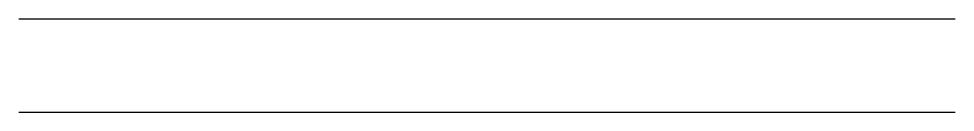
# Model space of a CAD drawing. Extents: x 0 to 10, y 0 to 1.
import ezdxf

# ---------------------------------------------------------------- set-up
doc = ezdxf.new("R2010")
doc.units = 0
doc.header["$LTSCALE"] = 50
doc.linetypes.add('DASHED', pattern=[19.05, 12.7, -6.35])
doc.layers.get('0').update_dxf_attribs({"linetype": 'CONTINUOUS'})

msp = doc.modelspace()

# ---------------------------------------------------------------- linework, layer by layer
msp.add_line((0, 1), (10, 1))
at = {"linetype": 'DASHED'}
msp.add_line((0, 0), (10, 0), dxfattribs=at)

doc.saveas('drawing.dxf')
